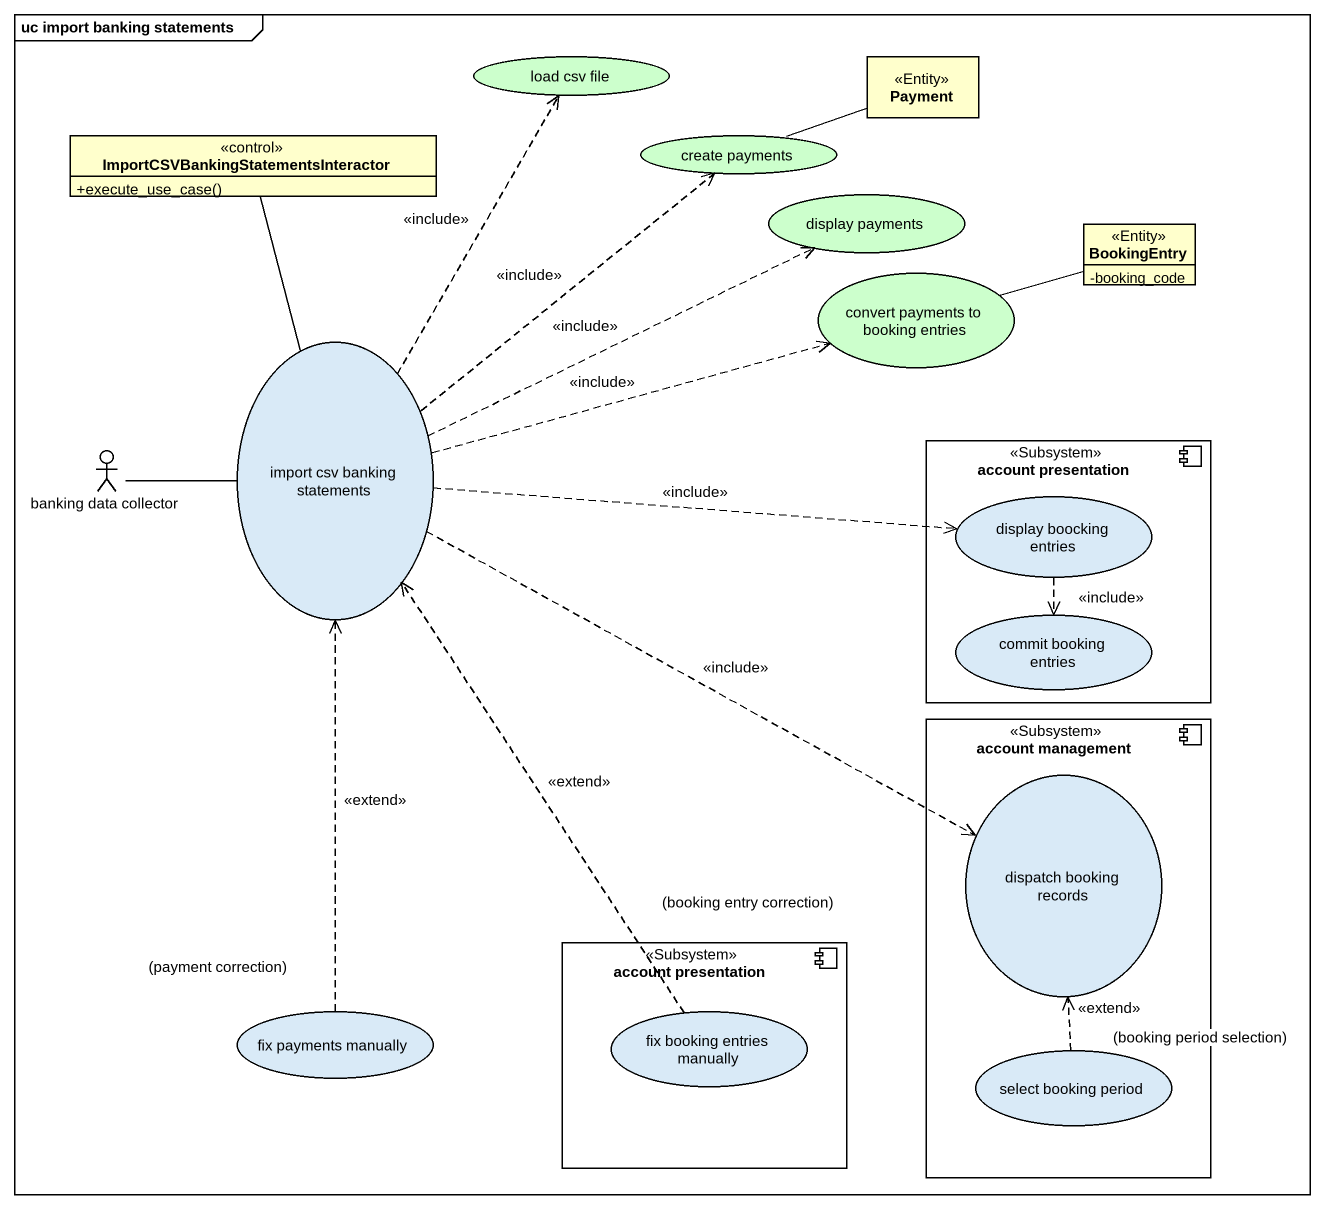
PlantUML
@startuml
mainframe uc import banking statements
allowmixing
hide circle
hide empty members
skinparam classAttributeIconSize 0
usecase "load csv file" as load_csv_file #CCFFCC
class Payment <<Entity>>
class "ImportCSVBankingStatementsInteractor" as ImportCSVBankingStatementsIn <<control>> {
  +execute_use_case()
}
usecase "create payments" as create_payments #CCFFCC
usecase "display payments" as display_payments #CCFFCC
class BookingEntry <<Entity>> {
  -booking_code
}
usecase "convert payments to booking entries" as convert_payments_to_booking #CCFFCC
usecase "import csv banking statements" as import_csv_banking
actor "banking data collector" as banking_data_collector
component "account presentation" as account_presentation <<Subsystem>> {
  usecase "display boocking entries" as display_boocking_entries
  usecase "commit booking entries" as commit_booking_entries
}
component "account management" as account_management <<Subsystem>> {
  usecase "dispatch booking records" as dispatch_booking_records
  usecase "select booking period" as select_booking_period
}
component "account presentation" as account_presentation_2 <<Subsystem>> {
  usecase "fix booking entries manually" as fix_booking_entries_manually
}
usecase "fix payments manually" as fix_payments_manually
ImportCSVBankingStatementsIn -- import_csv_banking
create_payments -right- Payment
convert_payments_to_booking -right- BookingEntry
import_csv_banking .up.> load_csv_file : <<include>>
import_csv_banking .up.> create_payments : <<include>>
import_csv_banking .right.> display_payments : <<include>>
import_csv_banking .right.> convert_payments_to_booking : <<include>>
import_csv_banking .right.> display_boocking_entries : <<include>>
import_csv_banking .right.> dispatch_booking_records : <<include>>
banking_data_collector -right- import_csv_banking
display_boocking_entries ..> commit_booking_entries : <<include>>
fix_payments_manually .up.> import_csv_banking : <<extend>>\n(payment correction)
fix_booking_entries_manually .up.> import_csv_banking : <<extend>>\n(booking entry correction)
select_booking_period .up.> dispatch_booking_records : <<extend>>\n(booking period selection)
@enduml
